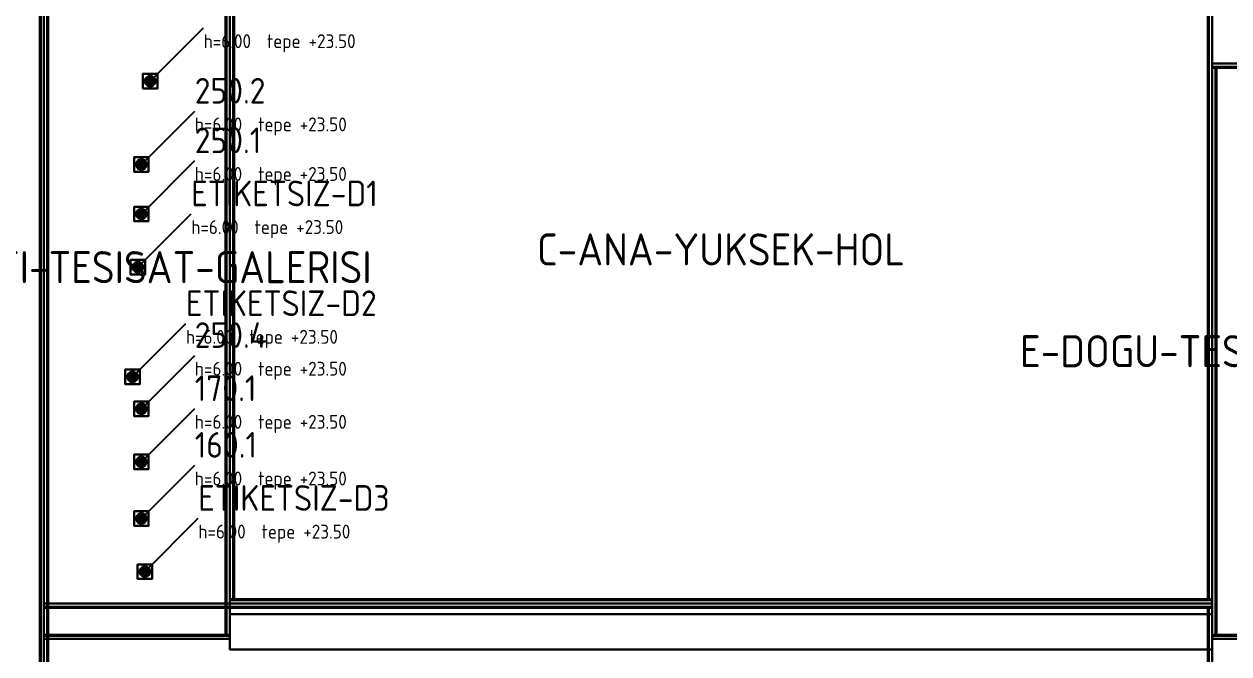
# Model space of a CAD drawing. Header units: millimetres. Extents: x 0 to 319848, y 0 to 191687.
# Drawn here: x 73552 to 186377, y 56613 to 115574 of the extents above; entities that cross this region are included whole.
import ezdxf
from ezdxf.enums import TextEntityAlignment as Align

# ---------------------------------------------------------------- set-up
doc = ezdxf.new("R2010")
doc.units = ezdxf.units.MM
for name, color, linetype in [('00-SINIR', 8, 'Continuous'), ('05-CEPHE', 253, 'Continuous'), ('10-CATI-DOSEME', 254, 'Continuous'), ('11-PARAPET', 9, 'Continuous'), ('16-KOPRU-BORU-HATTI', 33, 'Continuous'), ('20-BACA-160', 6, 'Continuous'), ('20-BACA-170', 30, 'Continuous'), ('20-BACA-250', 130, 'Continuous'), ('20-BACA-ETIKETSIZ', 22, 'Continuous'), ('30-BACA-KODU', 7, 'Continuous'), ('31-KILAVUZ-CIZGI', 8, 'Continuous')]:
    doc.layers.add(name, color=color, linetype=linetype)
doc.styles.add('ANNOT', font='isocp.shx')

# ---------------------------------------------------------------- blocks, each defined once
blk = doc.blocks.new('BACA_160_D800_H6000')
at = {"layer": '20-BACA-160'}
mesh = blk.add_polyface(dxfattribs=at)
corners = [(-680, -680), (680, -680), (680, 680), (-680, 680), (-680, -680, 400), (680, -680, 400), (680, 680, 400), (-680, 680, 400), (400, 0, 400), (380, 124, 400), (380, 124, 5550), (400, 0, 5550), (324, 235, 400), (324, 235, 5550), (235, 324, 400), (235, 324, 5550), (124, 380, 400), (124, 380, 5550), (0, 400, 400), (0, 400, 5550), (-124, 380, 400), (-124, 380, 5550), (-235, 324, 400), (-235, 324, 5550), (-324, 235, 400), (-324, 235, 5550), (-380, 124, 400), (-380, 124, 5550), (-400, 0, 400), (-400, 0, 5550), (-380, -124, 400), (-380, -124, 5550), (-324, -235, 400), (-324, -235, 5550), (-235, -324, 400), (-235, -324, 5550), (-124, -380, 400), (-124, -380, 5550), (0, -400, 400), (0, -400, 5550), (124, -380, 400), (124, -380, 5550), (235, -324, 400), (235, -324, 5550), (324, -235, 400), (324, -235, 5550), (380, -124, 400), (380, -124, 5550), (488, 0, 3130), (464, 151, 3130), (464, 151, 3270), (488, 0, 3270), (395, 287, 3130), (395, 287, 3270), (287, 395, 3130), (287, 395, 3270), (151, 464, 3130), (151, 464, 3270), (0, 488, 3130), (0, 488, 3270), (-151, 464, 3130), (-151, 464, 3270), (-287, 395, 3130), (-287, 395, 3270), (-395, 287, 3130), (-395, 287, 3270), (-464, 151, 3130), (-464, 151, 3270), (-488, 0, 3130), (-488, 0, 3270), (-464, -151, 3130), (-464, -151, 3270), (-395, -287, 3130), (-395, -287, 3270), (-287, -395, 3130), (-287, -395, 3270), (-151, -464, 3130), (-151, -464, 3270), (0, -488, 3130), (0, -488, 3270), (151, -464, 3130), (151, -464, 3270), (287, -395, 3130), (287, -395, 3270), (395, -287, 3130), (395, -287, 3270), (464, -151, 3130), (464, -151, 3270), (335, 109, 5850), (352, 0, 5850), (285, 207, 5850), (207, 285, 5850), (109, 335, 5850), (0, 352, 5850), (-109, 335, 5850), (-207, 285, 5850), (-285, 207, 5850), (-335, 109, 5850), (-352, 0, 5850), (-335, -109, 5850), (-285, -207, 5850), (-207, -285, 5850), (-109, -335, 5850), (0, -352, 5850), (109, -335, 5850), (207, -285, 5850), (285, -207, 5850), (335, -109, 5850), (380, 0, 5850), (361, 117, 5850), (361, 117, 6000), (380, 0, 6000), (307, 223, 5850), (307, 223, 6000), (223, 307, 5850), (223, 307, 6000), (117, 361, 5850), (117, 361, 6000), (0, 380, 5850), (0, 380, 6000), (-117, 361, 5850), (-117, 361, 6000), (-223, 307, 5850), (-223, 307, 6000), (-307, 223, 5850), (-307, 223, 6000), (-361, 117, 5850), (-361, 117, 6000), (-380, 0, 5850), (-380, 0, 6000), (-361, -117, 5850), (-361, -117, 6000), (-307, -223, 5850), (-307, -223, 6000), (-223, -307, 5850), (-223, -307, 6000), (-117, -361, 5850), (-117, -361, 6000), (0, -380, 5850), (0, -380, 6000), (117, -361, 5850), (117, -361, 6000), (223, -307, 5850), (223, -307, 6000), (307, -223, 5850), (307, -223, 6000), (361, -117, 5850), (361, -117, 6000)]
mesh.append_faces([[corners[k] for k in face] for face in [(0, 1, 2, 3), (4, 5, 6, 7), (0, 1, 5, 4), (1, 2, 6, 5), (2, 3, 7, 6), (3, 0, 4, 7), (8, 9, 10, 11), (9, 12, 13, 10), (12, 14, 15, 13), (14, 16, 17, 15), (16, 18, 19, 17), (18, 20, 21, 19), (20, 22, 23, 21), (22, 24, 25, 23), (24, 26, 27, 25), (26, 28, 29, 27), (28, 30, 31, 29), (30, 32, 33, 31), (32, 34, 35, 33), (34, 36, 37, 35), (36, 38, 39, 37), (38, 40, 41, 39), (40, 42, 43, 41), (42, 44, 45, 43), (44, 46, 47, 45), (46, 8, 11, 47), (8, 9, 12), (11, 10, 13), (8, 12, 14), (11, 13, 15), (8, 14, 16), (11, 15, 17), (8, 16, 18), (11, 17, 19), (8, 18, 20), (11, 19, 21), (8, 20, 22), (11, 21, 23), (8, 22, 24), (11, 23, 25), (8, 24, 26), (11, 25, 27), (8, 26, 28), (11, 27, 29), (8, 28, 30), (11, 29, 31), (8, 30, 32), (11, 31, 33), (8, 32, 34), (11, 33, 35), (8, 34, 36), (11, 35, 37), (8, 36, 38), (11, 37, 39), (8, 38, 40), (11, 39, 41), (8, 40, 42), (11, 41, 43), (8, 42, 44), (11, 43, 45), (8, 44, 46), (11, 45, 47), (48, 49, 50, 51), (49, 52, 53, 50), (52, 54, 55, 53), (54, 56, 57, 55), (56, 58, 59, 57), (58, 60, 61, 59), (60, 62, 63, 61), (62, 64, 65, 63), (64, 66, 67, 65), (66, 68, 69, 67), (68, 70, 71, 69), (70, 72, 73, 71), (72, 74, 75, 73), (74, 76, 77, 75), (76, 78, 79, 77), (78, 80, 81, 79), (80, 82, 83, 81), (82, 84, 85, 83), (84, 86, 87, 85), (86, 48, 51, 87), (11, 10, 88, 89), (10, 13, 90, 88), (13, 15, 91, 90), (15, 17, 92, 91), (17, 19, 93, 92), (19, 21, 94, 93), (21, 23, 95, 94), (23, 25, 96, 95), (25, 27, 97, 96), (27, 29, 98, 97), (29, 31, 99, 98), (31, 33, 100, 99), (33, 35, 101, 100), (35, 37, 102, 101), (37, 39, 103, 102), (39, 41, 104, 103), (41, 43, 105, 104), (43, 45, 106, 105), (45, 47, 107, 106), (47, 11, 89, 107), (108, 109, 110, 111), (109, 112, 113, 110), (112, 114, 115, 113), (114, 116, 117, 115), (116, 118, 119, 117), (118, 120, 121, 119), (120, 122, 123, 121), (122, 124, 125, 123), (124, 126, 127, 125), (126, 128, 129, 127), (128, 130, 131, 129), (130, 132, 133, 131), (132, 134, 135, 133), (134, 136, 137, 135), (136, 138, 139, 137), (138, 140, 141, 139), (140, 142, 143, 141), (142, 144, 145, 143), (144, 146, 147, 145), (146, 108, 111, 147), (108, 109, 112), (111, 110, 113), (108, 112, 114), (111, 113, 115), (108, 114, 116), (111, 115, 117), (108, 116, 118), (111, 117, 119), (108, 118, 120), (111, 119, 121), (108, 120, 122), (111, 121, 123), (108, 122, 124), (111, 123, 125), (108, 124, 126), (111, 125, 127), (108, 126, 128), (111, 127, 129), (108, 128, 130), (111, 129, 131), (108, 130, 132), (111, 131, 133), (108, 132, 134), (111, 133, 135), (108, 134, 136), (111, 135, 137), (108, 136, 138), (111, 137, 139), (108, 138, 140), (111, 139, 141), (108, 140, 142), (111, 141, 143), (108, 142, 144), (111, 143, 145), (108, 144, 146), (111, 145, 147)]])
blk = doc.blocks.new('BACA_170_D800_H6000')
at = {"layer": '20-BACA-170'}
mesh = blk.add_polyface(dxfattribs=at)
corners = [(-680, -680), (680, -680), (680, 680), (-680, 680), (-680, -680, 400), (680, -680, 400), (680, 680, 400), (-680, 680, 400), (400, 0, 400), (380, 124, 400), (380, 124, 5550), (400, 0, 5550), (324, 235, 400), (324, 235, 5550), (235, 324, 400), (235, 324, 5550), (124, 380, 400), (124, 380, 5550), (0, 400, 400), (0, 400, 5550), (-124, 380, 400), (-124, 380, 5550), (-235, 324, 400), (-235, 324, 5550), (-324, 235, 400), (-324, 235, 5550), (-380, 124, 400), (-380, 124, 5550), (-400, 0, 400), (-400, 0, 5550), (-380, -124, 400), (-380, -124, 5550), (-324, -235, 400), (-324, -235, 5550), (-235, -324, 400), (-235, -324, 5550), (-124, -380, 400), (-124, -380, 5550), (0, -400, 400), (0, -400, 5550), (124, -380, 400), (124, -380, 5550), (235, -324, 400), (235, -324, 5550), (324, -235, 400), (324, -235, 5550), (380, -124, 400), (380, -124, 5550), (488, 0, 3130), (464, 151, 3130), (464, 151, 3270), (488, 0, 3270), (395, 287, 3130), (395, 287, 3270), (287, 395, 3130), (287, 395, 3270), (151, 464, 3130), (151, 464, 3270), (0, 488, 3130), (0, 488, 3270), (-151, 464, 3130), (-151, 464, 3270), (-287, 395, 3130), (-287, 395, 3270), (-395, 287, 3130), (-395, 287, 3270), (-464, 151, 3130), (-464, 151, 3270), (-488, 0, 3130), (-488, 0, 3270), (-464, -151, 3130), (-464, -151, 3270), (-395, -287, 3130), (-395, -287, 3270), (-287, -395, 3130), (-287, -395, 3270), (-151, -464, 3130), (-151, -464, 3270), (0, -488, 3130), (0, -488, 3270), (151, -464, 3130), (151, -464, 3270), (287, -395, 3130), (287, -395, 3270), (395, -287, 3130), (395, -287, 3270), (464, -151, 3130), (464, -151, 3270), (335, 109, 5850), (352, 0, 5850), (285, 207, 5850), (207, 285, 5850), (109, 335, 5850), (0, 352, 5850), (-109, 335, 5850), (-207, 285, 5850), (-285, 207, 5850), (-335, 109, 5850), (-352, 0, 5850), (-335, -109, 5850), (-285, -207, 5850), (-207, -285, 5850), (-109, -335, 5850), (0, -352, 5850), (109, -335, 5850), (207, -285, 5850), (285, -207, 5850), (335, -109, 5850), (380, 0, 5850), (361, 117, 5850), (361, 117, 6000), (380, 0, 6000), (307, 223, 5850), (307, 223, 6000), (223, 307, 5850), (223, 307, 6000), (117, 361, 5850), (117, 361, 6000), (0, 380, 5850), (0, 380, 6000), (-117, 361, 5850), (-117, 361, 6000), (-223, 307, 5850), (-223, 307, 6000), (-307, 223, 5850), (-307, 223, 6000), (-361, 117, 5850), (-361, 117, 6000), (-380, 0, 5850), (-380, 0, 6000), (-361, -117, 5850), (-361, -117, 6000), (-307, -223, 5850), (-307, -223, 6000), (-223, -307, 5850), (-223, -307, 6000), (-117, -361, 5850), (-117, -361, 6000), (0, -380, 5850), (0, -380, 6000), (117, -361, 5850), (117, -361, 6000), (223, -307, 5850), (223, -307, 6000), (307, -223, 5850), (307, -223, 6000), (361, -117, 5850), (361, -117, 6000)]
mesh.append_faces([[corners[k] for k in face] for face in [(0, 1, 2, 3), (4, 5, 6, 7), (0, 1, 5, 4), (1, 2, 6, 5), (2, 3, 7, 6), (3, 0, 4, 7), (8, 9, 10, 11), (9, 12, 13, 10), (12, 14, 15, 13), (14, 16, 17, 15), (16, 18, 19, 17), (18, 20, 21, 19), (20, 22, 23, 21), (22, 24, 25, 23), (24, 26, 27, 25), (26, 28, 29, 27), (28, 30, 31, 29), (30, 32, 33, 31), (32, 34, 35, 33), (34, 36, 37, 35), (36, 38, 39, 37), (38, 40, 41, 39), (40, 42, 43, 41), (42, 44, 45, 43), (44, 46, 47, 45), (46, 8, 11, 47), (8, 9, 12), (11, 10, 13), (8, 12, 14), (11, 13, 15), (8, 14, 16), (11, 15, 17), (8, 16, 18), (11, 17, 19), (8, 18, 20), (11, 19, 21), (8, 20, 22), (11, 21, 23), (8, 22, 24), (11, 23, 25), (8, 24, 26), (11, 25, 27), (8, 26, 28), (11, 27, 29), (8, 28, 30), (11, 29, 31), (8, 30, 32), (11, 31, 33), (8, 32, 34), (11, 33, 35), (8, 34, 36), (11, 35, 37), (8, 36, 38), (11, 37, 39), (8, 38, 40), (11, 39, 41), (8, 40, 42), (11, 41, 43), (8, 42, 44), (11, 43, 45), (8, 44, 46), (11, 45, 47), (48, 49, 50, 51), (49, 52, 53, 50), (52, 54, 55, 53), (54, 56, 57, 55), (56, 58, 59, 57), (58, 60, 61, 59), (60, 62, 63, 61), (62, 64, 65, 63), (64, 66, 67, 65), (66, 68, 69, 67), (68, 70, 71, 69), (70, 72, 73, 71), (72, 74, 75, 73), (74, 76, 77, 75), (76, 78, 79, 77), (78, 80, 81, 79), (80, 82, 83, 81), (82, 84, 85, 83), (84, 86, 87, 85), (86, 48, 51, 87), (11, 10, 88, 89), (10, 13, 90, 88), (13, 15, 91, 90), (15, 17, 92, 91), (17, 19, 93, 92), (19, 21, 94, 93), (21, 23, 95, 94), (23, 25, 96, 95), (25, 27, 97, 96), (27, 29, 98, 97), (29, 31, 99, 98), (31, 33, 100, 99), (33, 35, 101, 100), (35, 37, 102, 101), (37, 39, 103, 102), (39, 41, 104, 103), (41, 43, 105, 104), (43, 45, 106, 105), (45, 47, 107, 106), (47, 11, 89, 107), (108, 109, 110, 111), (109, 112, 113, 110), (112, 114, 115, 113), (114, 116, 117, 115), (116, 118, 119, 117), (118, 120, 121, 119), (120, 122, 123, 121), (122, 124, 125, 123), (124, 126, 127, 125), (126, 128, 129, 127), (128, 130, 131, 129), (130, 132, 133, 131), (132, 134, 135, 133), (134, 136, 137, 135), (136, 138, 139, 137), (138, 140, 141, 139), (140, 142, 143, 141), (142, 144, 145, 143), (144, 146, 147, 145), (146, 108, 111, 147), (108, 109, 112), (111, 110, 113), (108, 112, 114), (111, 113, 115), (108, 114, 116), (111, 115, 117), (108, 116, 118), (111, 117, 119), (108, 118, 120), (111, 119, 121), (108, 120, 122), (111, 121, 123), (108, 122, 124), (111, 123, 125), (108, 124, 126), (111, 125, 127), (108, 126, 128), (111, 127, 129), (108, 128, 130), (111, 129, 131), (108, 130, 132), (111, 131, 133), (108, 132, 134), (111, 133, 135), (108, 134, 136), (111, 135, 137), (108, 136, 138), (111, 137, 139), (108, 138, 140), (111, 139, 141), (108, 140, 142), (111, 141, 143), (108, 142, 144), (111, 143, 145), (108, 144, 146), (111, 145, 147)]])
blk = doc.blocks.new('BACA_250_D800_H6000')
at = {"layer": '20-BACA-250'}
mesh = blk.add_polyface(dxfattribs=at)
corners = [(-680, -680), (680, -680), (680, 680), (-680, 680), (-680, -680, 400), (680, -680, 400), (680, 680, 400), (-680, 680, 400), (400, 0, 400), (380, 124, 400), (380, 124, 5550), (400, 0, 5550), (324, 235, 400), (324, 235, 5550), (235, 324, 400), (235, 324, 5550), (124, 380, 400), (124, 380, 5550), (0, 400, 400), (0, 400, 5550), (-124, 380, 400), (-124, 380, 5550), (-235, 324, 400), (-235, 324, 5550), (-324, 235, 400), (-324, 235, 5550), (-380, 124, 400), (-380, 124, 5550), (-400, 0, 400), (-400, 0, 5550), (-380, -124, 400), (-380, -124, 5550), (-324, -235, 400), (-324, -235, 5550), (-235, -324, 400), (-235, -324, 5550), (-124, -380, 400), (-124, -380, 5550), (0, -400, 400), (0, -400, 5550), (124, -380, 400), (124, -380, 5550), (235, -324, 400), (235, -324, 5550), (324, -235, 400), (324, -235, 5550), (380, -124, 400), (380, -124, 5550), (488, 0, 3130), (464, 151, 3130), (464, 151, 3270), (488, 0, 3270), (395, 287, 3130), (395, 287, 3270), (287, 395, 3130), (287, 395, 3270), (151, 464, 3130), (151, 464, 3270), (0, 488, 3130), (0, 488, 3270), (-151, 464, 3130), (-151, 464, 3270), (-287, 395, 3130), (-287, 395, 3270), (-395, 287, 3130), (-395, 287, 3270), (-464, 151, 3130), (-464, 151, 3270), (-488, 0, 3130), (-488, 0, 3270), (-464, -151, 3130), (-464, -151, 3270), (-395, -287, 3130), (-395, -287, 3270), (-287, -395, 3130), (-287, -395, 3270), (-151, -464, 3130), (-151, -464, 3270), (0, -488, 3130), (0, -488, 3270), (151, -464, 3130), (151, -464, 3270), (287, -395, 3130), (287, -395, 3270), (395, -287, 3130), (395, -287, 3270), (464, -151, 3130), (464, -151, 3270), (335, 109, 5850), (352, 0, 5850), (285, 207, 5850), (207, 285, 5850), (109, 335, 5850), (0, 352, 5850), (-109, 335, 5850), (-207, 285, 5850), (-285, 207, 5850), (-335, 109, 5850), (-352, 0, 5850), (-335, -109, 5850), (-285, -207, 5850), (-207, -285, 5850), (-109, -335, 5850), (0, -352, 5850), (109, -335, 5850), (207, -285, 5850), (285, -207, 5850), (335, -109, 5850), (380, 0, 5850), (361, 117, 5850), (361, 117, 6000), (380, 0, 6000), (307, 223, 5850), (307, 223, 6000), (223, 307, 5850), (223, 307, 6000), (117, 361, 5850), (117, 361, 6000), (0, 380, 5850), (0, 380, 6000), (-117, 361, 5850), (-117, 361, 6000), (-223, 307, 5850), (-223, 307, 6000), (-307, 223, 5850), (-307, 223, 6000), (-361, 117, 5850), (-361, 117, 6000), (-380, 0, 5850), (-380, 0, 6000), (-361, -117, 5850), (-361, -117, 6000), (-307, -223, 5850), (-307, -223, 6000), (-223, -307, 5850), (-223, -307, 6000), (-117, -361, 5850), (-117, -361, 6000), (0, -380, 5850), (0, -380, 6000), (117, -361, 5850), (117, -361, 6000), (223, -307, 5850), (223, -307, 6000), (307, -223, 5850), (307, -223, 6000), (361, -117, 5850), (361, -117, 6000)]
mesh.append_faces([[corners[k] for k in face] for face in [(0, 1, 2, 3), (4, 5, 6, 7), (0, 1, 5, 4), (1, 2, 6, 5), (2, 3, 7, 6), (3, 0, 4, 7), (8, 9, 10, 11), (9, 12, 13, 10), (12, 14, 15, 13), (14, 16, 17, 15), (16, 18, 19, 17), (18, 20, 21, 19), (20, 22, 23, 21), (22, 24, 25, 23), (24, 26, 27, 25), (26, 28, 29, 27), (28, 30, 31, 29), (30, 32, 33, 31), (32, 34, 35, 33), (34, 36, 37, 35), (36, 38, 39, 37), (38, 40, 41, 39), (40, 42, 43, 41), (42, 44, 45, 43), (44, 46, 47, 45), (46, 8, 11, 47), (8, 9, 12), (11, 10, 13), (8, 12, 14), (11, 13, 15), (8, 14, 16), (11, 15, 17), (8, 16, 18), (11, 17, 19), (8, 18, 20), (11, 19, 21), (8, 20, 22), (11, 21, 23), (8, 22, 24), (11, 23, 25), (8, 24, 26), (11, 25, 27), (8, 26, 28), (11, 27, 29), (8, 28, 30), (11, 29, 31), (8, 30, 32), (11, 31, 33), (8, 32, 34), (11, 33, 35), (8, 34, 36), (11, 35, 37), (8, 36, 38), (11, 37, 39), (8, 38, 40), (11, 39, 41), (8, 40, 42), (11, 41, 43), (8, 42, 44), (11, 43, 45), (8, 44, 46), (11, 45, 47), (48, 49, 50, 51), (49, 52, 53, 50), (52, 54, 55, 53), (54, 56, 57, 55), (56, 58, 59, 57), (58, 60, 61, 59), (60, 62, 63, 61), (62, 64, 65, 63), (64, 66, 67, 65), (66, 68, 69, 67), (68, 70, 71, 69), (70, 72, 73, 71), (72, 74, 75, 73), (74, 76, 77, 75), (76, 78, 79, 77), (78, 80, 81, 79), (80, 82, 83, 81), (82, 84, 85, 83), (84, 86, 87, 85), (86, 48, 51, 87), (11, 10, 88, 89), (10, 13, 90, 88), (13, 15, 91, 90), (15, 17, 92, 91), (17, 19, 93, 92), (19, 21, 94, 93), (21, 23, 95, 94), (23, 25, 96, 95), (25, 27, 97, 96), (27, 29, 98, 97), (29, 31, 99, 98), (31, 33, 100, 99), (33, 35, 101, 100), (35, 37, 102, 101), (37, 39, 103, 102), (39, 41, 104, 103), (41, 43, 105, 104), (43, 45, 106, 105), (45, 47, 107, 106), (47, 11, 89, 107), (108, 109, 110, 111), (109, 112, 113, 110), (112, 114, 115, 113), (114, 116, 117, 115), (116, 118, 119, 117), (118, 120, 121, 119), (120, 122, 123, 121), (122, 124, 125, 123), (124, 126, 127, 125), (126, 128, 129, 127), (128, 130, 131, 129), (130, 132, 133, 131), (132, 134, 135, 133), (134, 136, 137, 135), (136, 138, 139, 137), (138, 140, 141, 139), (140, 142, 143, 141), (142, 144, 145, 143), (144, 146, 147, 145), (146, 108, 111, 147), (108, 109, 112), (111, 110, 113), (108, 112, 114), (111, 113, 115), (108, 114, 116), (111, 115, 117), (108, 116, 118), (111, 117, 119), (108, 118, 120), (111, 119, 121), (108, 120, 122), (111, 121, 123), (108, 122, 124), (111, 123, 125), (108, 124, 126), (111, 125, 127), (108, 126, 128), (111, 127, 129), (108, 128, 130), (111, 129, 131), (108, 130, 132), (111, 131, 133), (108, 132, 134), (111, 133, 135), (108, 134, 136), (111, 135, 137), (108, 136, 138), (111, 137, 139), (108, 138, 140), (111, 139, 141), (108, 140, 142), (111, 141, 143), (108, 142, 144), (111, 143, 145), (108, 144, 146), (111, 145, 147)]])
blk = doc.blocks.new('BACA_ETIKETSIZ_D800_H6000')
at = {"layer": '20-BACA-ETIKETSIZ'}
mesh = blk.add_polyface(dxfattribs=at)
corners = [(-680, -680), (680, -680), (680, 680), (-680, 680), (-680, -680, 400), (680, -680, 400), (680, 680, 400), (-680, 680, 400), (400, 0, 400), (380, 124, 400), (380, 124, 5550), (400, 0, 5550), (324, 235, 400), (324, 235, 5550), (235, 324, 400), (235, 324, 5550), (124, 380, 400), (124, 380, 5550), (0, 400, 400), (0, 400, 5550), (-124, 380, 400), (-124, 380, 5550), (-235, 324, 400), (-235, 324, 5550), (-324, 235, 400), (-324, 235, 5550), (-380, 124, 400), (-380, 124, 5550), (-400, 0, 400), (-400, 0, 5550), (-380, -124, 400), (-380, -124, 5550), (-324, -235, 400), (-324, -235, 5550), (-235, -324, 400), (-235, -324, 5550), (-124, -380, 400), (-124, -380, 5550), (0, -400, 400), (0, -400, 5550), (124, -380, 400), (124, -380, 5550), (235, -324, 400), (235, -324, 5550), (324, -235, 400), (324, -235, 5550), (380, -124, 400), (380, -124, 5550), (488, 0, 3130), (464, 151, 3130), (464, 151, 3270), (488, 0, 3270), (395, 287, 3130), (395, 287, 3270), (287, 395, 3130), (287, 395, 3270), (151, 464, 3130), (151, 464, 3270), (0, 488, 3130), (0, 488, 3270), (-151, 464, 3130), (-151, 464, 3270), (-287, 395, 3130), (-287, 395, 3270), (-395, 287, 3130), (-395, 287, 3270), (-464, 151, 3130), (-464, 151, 3270), (-488, 0, 3130), (-488, 0, 3270), (-464, -151, 3130), (-464, -151, 3270), (-395, -287, 3130), (-395, -287, 3270), (-287, -395, 3130), (-287, -395, 3270), (-151, -464, 3130), (-151, -464, 3270), (0, -488, 3130), (0, -488, 3270), (151, -464, 3130), (151, -464, 3270), (287, -395, 3130), (287, -395, 3270), (395, -287, 3130), (395, -287, 3270), (464, -151, 3130), (464, -151, 3270), (335, 109, 5850), (352, 0, 5850), (285, 207, 5850), (207, 285, 5850), (109, 335, 5850), (0, 352, 5850), (-109, 335, 5850), (-207, 285, 5850), (-285, 207, 5850), (-335, 109, 5850), (-352, 0, 5850), (-335, -109, 5850), (-285, -207, 5850), (-207, -285, 5850), (-109, -335, 5850), (0, -352, 5850), (109, -335, 5850), (207, -285, 5850), (285, -207, 5850), (335, -109, 5850), (380, 0, 5850), (361, 117, 5850), (361, 117, 6000), (380, 0, 6000), (307, 223, 5850), (307, 223, 6000), (223, 307, 5850), (223, 307, 6000), (117, 361, 5850), (117, 361, 6000), (0, 380, 5850), (0, 380, 6000), (-117, 361, 5850), (-117, 361, 6000), (-223, 307, 5850), (-223, 307, 6000), (-307, 223, 5850), (-307, 223, 6000), (-361, 117, 5850), (-361, 117, 6000), (-380, 0, 5850), (-380, 0, 6000), (-361, -117, 5850), (-361, -117, 6000), (-307, -223, 5850), (-307, -223, 6000), (-223, -307, 5850), (-223, -307, 6000), (-117, -361, 5850), (-117, -361, 6000), (0, -380, 5850), (0, -380, 6000), (117, -361, 5850), (117, -361, 6000), (223, -307, 5850), (223, -307, 6000), (307, -223, 5850), (307, -223, 6000), (361, -117, 5850), (361, -117, 6000)]
mesh.append_faces([[corners[k] for k in face] for face in [(0, 1, 2, 3), (4, 5, 6, 7), (0, 1, 5, 4), (1, 2, 6, 5), (2, 3, 7, 6), (3, 0, 4, 7), (8, 9, 10, 11), (9, 12, 13, 10), (12, 14, 15, 13), (14, 16, 17, 15), (16, 18, 19, 17), (18, 20, 21, 19), (20, 22, 23, 21), (22, 24, 25, 23), (24, 26, 27, 25), (26, 28, 29, 27), (28, 30, 31, 29), (30, 32, 33, 31), (32, 34, 35, 33), (34, 36, 37, 35), (36, 38, 39, 37), (38, 40, 41, 39), (40, 42, 43, 41), (42, 44, 45, 43), (44, 46, 47, 45), (46, 8, 11, 47), (8, 9, 12), (11, 10, 13), (8, 12, 14), (11, 13, 15), (8, 14, 16), (11, 15, 17), (8, 16, 18), (11, 17, 19), (8, 18, 20), (11, 19, 21), (8, 20, 22), (11, 21, 23), (8, 22, 24), (11, 23, 25), (8, 24, 26), (11, 25, 27), (8, 26, 28), (11, 27, 29), (8, 28, 30), (11, 29, 31), (8, 30, 32), (11, 31, 33), (8, 32, 34), (11, 33, 35), (8, 34, 36), (11, 35, 37), (8, 36, 38), (11, 37, 39), (8, 38, 40), (11, 39, 41), (8, 40, 42), (11, 41, 43), (8, 42, 44), (11, 43, 45), (8, 44, 46), (11, 45, 47), (48, 49, 50, 51), (49, 52, 53, 50), (52, 54, 55, 53), (54, 56, 57, 55), (56, 58, 59, 57), (58, 60, 61, 59), (60, 62, 63, 61), (62, 64, 65, 63), (64, 66, 67, 65), (66, 68, 69, 67), (68, 70, 71, 69), (70, 72, 73, 71), (72, 74, 75, 73), (74, 76, 77, 75), (76, 78, 79, 77), (78, 80, 81, 79), (80, 82, 83, 81), (82, 84, 85, 83), (84, 86, 87, 85), (86, 48, 51, 87), (11, 10, 88, 89), (10, 13, 90, 88), (13, 15, 91, 90), (15, 17, 92, 91), (17, 19, 93, 92), (19, 21, 94, 93), (21, 23, 95, 94), (23, 25, 96, 95), (25, 27, 97, 96), (27, 29, 98, 97), (29, 31, 99, 98), (31, 33, 100, 99), (33, 35, 101, 100), (35, 37, 102, 101), (37, 39, 103, 102), (39, 41, 104, 103), (41, 43, 105, 104), (43, 45, 106, 105), (45, 47, 107, 106), (47, 11, 89, 107), (108, 109, 110, 111), (109, 112, 113, 110), (112, 114, 115, 113), (114, 116, 117, 115), (116, 118, 119, 117), (118, 120, 121, 119), (120, 122, 123, 121), (122, 124, 125, 123), (124, 126, 127, 125), (126, 128, 129, 127), (128, 130, 131, 129), (130, 132, 133, 131), (132, 134, 135, 133), (134, 136, 137, 135), (136, 138, 139, 137), (138, 140, 141, 139), (140, 142, 143, 141), (142, 144, 145, 143), (144, 146, 147, 145), (146, 108, 111, 147), (108, 109, 112), (111, 110, 113), (108, 112, 114), (111, 113, 115), (108, 114, 116), (111, 115, 117), (108, 116, 118), (111, 117, 119), (108, 118, 120), (111, 119, 121), (108, 120, 122), (111, 121, 123), (108, 122, 124), (111, 123, 125), (108, 124, 126), (111, 125, 127), (108, 126, 128), (111, 127, 129), (108, 128, 130), (111, 129, 131), (108, 130, 132), (111, 131, 133), (108, 132, 134), (111, 133, 135), (108, 134, 136), (111, 135, 137), (108, 136, 138), (111, 137, 139), (108, 138, 140), (111, 139, 141), (108, 140, 142), (111, 141, 143), (108, 142, 144), (111, 143, 145), (108, 144, 146), (111, 145, 147)]])

msp = doc.modelspace()

# ---------------------------------------------------------------- linework, layer by layer
at = {"layer": '00-SINIR'}
for points in [[(0, 48067.5), (75416.25, 48067.5), (75416.25, 127627.5), (0, 127627.5)], [(75416.25, 58012.5), (92820, 58012.5), (92820, 127627.5), (75416.25, 127627.5)], [(92820, 61327.5), (184811.25, 61327.5), (184811.25, 127627.5), (92820, 127627.5)], [(184811.25, 58012.5), (193927.5, 58012.5), (193927.5, 111881.25), (184811.25, 111881.25)], [(75416.25, 48067.5), (184811.25, 48067.5), (184811.25, 61327.5), (75416.25, 61327.5)]]:
    msp.add_lwpolyline(points, close=True, dxfattribs=at)
at = {"layer": '16-KOPRU-BORU-HATTI'}
for p, q in [((92820, 57018, 17200), (98952.75, 57018, 19600)), ((98952.75, 57018, 17200), (105085.5, 57018, 19600)), ((105085.5, 57018, 17200), (111218.25, 57018, 19600)), ((111218.25, 57018, 17200), (117351, 57018, 19600)), ((117351, 57018, 17200), (123483.75, 57018, 19600)), ((123483.75, 57018, 17200), (129616.5, 57018, 19600)), ((129616.5, 57018, 17200), (135749.25, 57018, 19600)), ((135749.25, 57018, 17200), (141882, 57018, 19600)), ((141882, 57018, 17200), (148014.75, 57018, 19600)), ((148014.75, 57018, 17200), (154147.5, 57018, 19600)), ((154147.5, 57018, 17200), (160280.25, 57018, 19600)), ((160280.25, 57018, 17200), (166413, 57018, 19600)), ((166413, 57018, 17200), (172545.75, 57018, 19600)), ((172545.75, 57018, 17200), (178678.5, 57018, 19600)), ((178678.5, 57018, 17200), (184811.25, 57018, 19600))]:
    msp.add_line(p, q, dxfattribs=at)
at = {"layer": '31-KILAVUZ-CIZGI'}
for points in [[(85361.25, 110223.75, 23500), (85361.25, 110223.75, 26000), (90361.25, 115223.75, 26000)], [(84532.5, 102433.5, 23500), (84532.5, 102433.5, 26000), (89532.5, 107433.5, 26000)], [(84532.5, 97792.5, 23500), (84532.5, 97792.5, 26000), (89532.5, 102792.5, 26000)], [(84201, 92820, 23500), (84201, 92820, 26000), (89201, 97820, 26000)], [(83703.75, 82543.5, 23500), (83703.75, 82543.5, 26000), (88703.75, 87543.5, 26000)], [(84532.5, 79560, 23500), (84532.5, 79560, 26000), (89532.5, 84560, 26000)], [(84532.5, 74587.5, 23500), (84532.5, 74587.5, 26000), (89532.5, 79587.5, 26000)], [(84532.5, 69283.5, 23500), (84532.5, 69283.5, 26000), (89532.5, 74283.5, 26000)], [(84864, 64311, 23500), (84864, 64311, 26000), (89864, 69311, 26000)]]:
    msp.add_polyline3d(points, dxfattribs=at)

# ---------------------------------------------------------------- block references
at = {"layer": '20-BACA-160'}
msp.add_blockref('BACA_160_D800_H6000', (84532.5, 69283.5, 17500), dxfattribs=at)
at = {"layer": '20-BACA-170'}
msp.add_blockref('BACA_170_D800_H6000', (84532.5, 74587.5, 17500), dxfattribs=at)
at = {"layer": '20-BACA-250'}
for p in [(85361.25, 110223.75, 17500), (84532.5, 102433.5, 17500), (84532.5, 97792.5, 17500), (84532.5, 79560, 17500)]:
    msp.add_blockref('BACA_250_D800_H6000', p, dxfattribs=at)
at = {"layer": '20-BACA-ETIKETSIZ'}
for p in [(84201, 92820, 17500), (83703.75, 82543.5, 17500), (84864, 64311, 17500)]:
    msp.add_blockref('BACA_ETIKETSIZ_D800_H6000', p, dxfattribs=at)

# ---------------------------------------------------------------- texts
at = {"layer": '30-BACA-KODU', "color": 8, "style": 'ANNOT'}
for p in [(90361.25, 113323.75, 26000), (89532.5, 105533.5, 26000), (89532.5, 100892.5, 26000), (89201, 95920, 26000), (88703.75, 85643.5, 26000), (89532.5, 82660, 26000), (89532.5, 77687.5, 26000), (89532.5, 72383.5, 26000), (89864, 67411, 26000)]:
    msp.add_text('h=6.00  tepe +23.50', height=1300, dxfattribs=at).set_placement(p)
at = {"layer": '30-BACA-KODU', "color": 130, "style": 'ANNOT'}
for s, p in [('250.2', (89532.5, 108133.5, 26000)), ('250.1', (89532.5, 103492.5, 26000)), ('250.4', (89532.5, 85260, 26000))]:
    msp.add_text(s, height=2400, dxfattribs=at).set_placement(p)
at = {"layer": '30-BACA-KODU', "color": 22, "style": 'ANNOT'}
for s, p in [('ETIKETSIZ-D1', (89201, 98520, 26000)), ('ETIKETSIZ-D2', (88703.75, 88243.5, 26000)), ('ETIKETSIZ-D3', (89864, 70011, 26000))]:
    msp.add_text(s, height=2400, dxfattribs=at).set_placement(p)
at = {"layer": '30-BACA-KODU', "color": 8, "style": 'ANNOT'}
for s, p in [('C-ANA-YUKSEK-HOL', (138815.625, 94477.5, 16700)), ('D-BATI-TESISAT-GALERISI', (84118.125, 92820, 17700)), ('E-DOGU-TESISAT-GALERISI', (189369.375, 84946.875, 17700))]:
    msp.add_text(s, height=3000, dxfattribs=at).set_placement(p, align=Align.MIDDLE_CENTER)
at = {"layer": '30-BACA-KODU', "color": 30, "style": 'ANNOT'}
msp.add_text('170.1', height=2400, dxfattribs=at).set_placement((89532.5, 80287.5, 26000))
at = {"layer": '30-BACA-KODU', "color": 6, "style": 'ANNOT'}
msp.add_text('160.1', height=2400, dxfattribs=at).set_placement((89532.5, 74983.5, 26000))

# ---------------------------------------------------------------- meshes
at = {"layer": '05-CEPHE'}
mesh = msp.add_polyface(dxfattribs=at)
corners = [(0, 48067.5), (75416.25, 48067.5), (75416.25, 48467.5), (0, 48467.5), (0, 48067.5, 11600), (75416.25, 48067.5, 11600), (75416.25, 48467.5, 11600), (0, 48467.5, 11600), (0, 127227.5), (75416.25, 127227.5), (75416.25, 127627.5), (0, 127627.5), (0, 127227.5, 11600), (75416.25, 127227.5, 11600), (75416.25, 127627.5, 11600), (0, 127627.5, 11600), (400, 48467.5), (400, 127227.5), (400, 48467.5, 11600), (400, 127227.5, 11600), (75016.25, 48467.5), (75016.25, 127227.5), (75016.25, 48467.5, 11600), (75016.25, 127227.5, 11600)]
mesh.append_faces([[corners[k] for k in face] for face in [(0, 1, 2, 3), (4, 5, 6, 7), (0, 1, 5, 4), (1, 2, 6, 5), (2, 3, 7, 6), (3, 0, 4, 7), (8, 9, 10, 11), (12, 13, 14, 15), (8, 9, 13, 12), (9, 10, 14, 13), (10, 11, 15, 14), (11, 8, 12, 15), (3, 16, 17, 8), (7, 18, 19, 12), (3, 16, 18, 7), (16, 17, 19, 18), (17, 8, 12, 19), (8, 3, 7, 12), (20, 2, 9, 21), (22, 6, 13, 23), (20, 2, 6, 22), (2, 9, 13, 6), (9, 21, 23, 13), (21, 20, 22, 23)]])
mesh = msp.add_polyface(dxfattribs=at)
corners = [(75416.25, 58012.5), (92820, 58012.5), (92820, 58412.5), (75416.25, 58412.5), (75416.25, 58012.5, 17100), (92820, 58012.5, 17100), (92820, 58412.5, 17100), (75416.25, 58412.5, 17100), (75416.25, 127227.5), (92820, 127227.5), (92820, 127627.5), (75416.25, 127627.5), (75416.25, 127227.5, 17100), (92820, 127227.5, 17100), (92820, 127627.5, 17100), (75416.25, 127627.5, 17100), (75816.25, 58412.5), (75816.25, 127227.5), (75816.25, 58412.5, 17100), (75816.25, 127227.5, 17100), (92420, 58412.5), (92420, 127227.5), (92420, 58412.5, 17100), (92420, 127227.5, 17100)]
mesh.append_faces([[corners[k] for k in face] for face in [(0, 1, 2, 3), (4, 5, 6, 7), (0, 1, 5, 4), (1, 2, 6, 5), (2, 3, 7, 6), (3, 0, 4, 7), (8, 9, 10, 11), (12, 13, 14, 15), (8, 9, 13, 12), (9, 10, 14, 13), (10, 11, 15, 14), (11, 8, 12, 15), (3, 16, 17, 8), (7, 18, 19, 12), (3, 16, 18, 7), (16, 17, 19, 18), (17, 8, 12, 19), (8, 3, 7, 12), (20, 2, 9, 21), (22, 6, 13, 23), (20, 2, 6, 22), (2, 9, 13, 6), (9, 21, 23, 13), (21, 20, 22, 23)]])
mesh = msp.add_polyface(dxfattribs=at)
corners = [(92820, 61327.5), (184811.25, 61327.5), (184811.25, 61727.5), (92820, 61727.5), (92820, 61327.5, 16000), (184811.25, 61327.5, 16000), (184811.25, 61727.5, 16000), (92820, 61727.5, 16000), (92820, 127227.5), (184811.25, 127227.5), (184811.25, 127627.5), (92820, 127627.5), (92820, 127227.5, 16000), (184811.25, 127227.5, 16000), (184811.25, 127627.5, 16000), (92820, 127627.5, 16000), (93220, 61727.5), (93220, 127227.5), (93220, 61727.5, 16000), (93220, 127227.5, 16000), (184411.25, 61727.5), (184411.25, 127227.5), (184411.25, 61727.5, 16000), (184411.25, 127227.5, 16000)]
mesh.append_faces([[corners[k] for k in face] for face in [(0, 1, 2, 3), (4, 5, 6, 7), (0, 1, 5, 4), (1, 2, 6, 5), (2, 3, 7, 6), (3, 0, 4, 7), (8, 9, 10, 11), (12, 13, 14, 15), (8, 9, 13, 12), (9, 10, 14, 13), (10, 11, 15, 14), (11, 8, 12, 15), (3, 16, 17, 8), (7, 18, 19, 12), (3, 16, 18, 7), (16, 17, 19, 18), (17, 8, 12, 19), (8, 3, 7, 12), (20, 2, 9, 21), (22, 6, 13, 23), (20, 2, 6, 22), (2, 9, 13, 6), (9, 21, 23, 13), (21, 20, 22, 23)]])
mesh = msp.add_polyface(dxfattribs=at)
corners = [(184811.25, 58012.5), (193927.5, 58012.5), (193927.5, 58412.5), (184811.25, 58412.5), (184811.25, 58012.5, 17100), (193927.5, 58012.5, 17100), (193927.5, 58412.5, 17100), (184811.25, 58412.5, 17100), (184811.25, 111481.25), (193927.5, 111481.25), (193927.5, 111881.25), (184811.25, 111881.25), (184811.25, 111481.25, 17100), (193927.5, 111481.25, 17100), (193927.5, 111881.25, 17100), (184811.25, 111881.25, 17100), (185211.25, 58412.5), (185211.25, 111481.25), (185211.25, 58412.5, 17100), (185211.25, 111481.25, 17100), (193527.5, 58412.5), (193527.5, 111481.25), (193527.5, 58412.5, 17100), (193527.5, 111481.25, 17100)]
mesh.append_faces([[corners[k] for k in face] for face in [(0, 1, 2, 3), (4, 5, 6, 7), (0, 1, 5, 4), (1, 2, 6, 5), (2, 3, 7, 6), (3, 0, 4, 7), (8, 9, 10, 11), (12, 13, 14, 15), (8, 9, 13, 12), (9, 10, 14, 13), (10, 11, 15, 14), (11, 8, 12, 15), (3, 16, 17, 8), (7, 18, 19, 12), (3, 16, 18, 7), (16, 17, 19, 18), (17, 8, 12, 19), (8, 3, 7, 12), (20, 2, 9, 21), (22, 6, 13, 23), (20, 2, 6, 22), (2, 9, 13, 6), (9, 21, 23, 13), (21, 20, 22, 23)]])
mesh = msp.add_polyface(dxfattribs=at)
corners = [(75416.25, 48067.5), (184811.25, 48067.5), (184811.25, 48467.5), (75416.25, 48467.5), (75416.25, 48067.5, 14600), (184811.25, 48067.5, 14600), (184811.25, 48467.5, 14600), (75416.25, 48467.5, 14600), (75416.25, 60927.5), (184811.25, 60927.5), (184811.25, 61327.5), (75416.25, 61327.5), (75416.25, 60927.5, 14600), (184811.25, 60927.5, 14600), (184811.25, 61327.5, 14600), (75416.25, 61327.5, 14600), (75816.25, 48467.5), (75816.25, 60927.5), (75816.25, 48467.5, 14600), (75816.25, 60927.5, 14600), (184411.25, 48467.5), (184411.25, 60927.5), (184411.25, 48467.5, 14600), (184411.25, 60927.5, 14600)]
mesh.append_faces([[corners[k] for k in face] for face in [(0, 1, 2, 3), (4, 5, 6, 7), (0, 1, 5, 4), (1, 2, 6, 5), (2, 3, 7, 6), (3, 0, 4, 7), (8, 9, 10, 11), (12, 13, 14, 15), (8, 9, 13, 12), (9, 10, 14, 13), (10, 11, 15, 14), (11, 8, 12, 15), (3, 16, 17, 8), (7, 18, 19, 12), (3, 16, 18, 7), (16, 17, 19, 18), (17, 8, 12, 19), (8, 3, 7, 12), (20, 2, 9, 21), (22, 6, 13, 23), (20, 2, 6, 22), (2, 9, 13, 6), (9, 21, 23, 13), (21, 20, 22, 23)]])
at = {"layer": '10-CATI-DOSEME'}
mesh = msp.add_polyface(dxfattribs=at)
corners = [(0, 48067.5, 11600), (75416.25, 48067.5, 11600), (75416.25, 127627.5, 11600), (0, 127627.5, 11600), (0, 48067.5, 12000), (75416.25, 48067.5, 12000), (75416.25, 127627.5, 12000), (0, 127627.5, 12000)]
mesh.append_faces([[corners[k] for k in face] for face in [(0, 1, 2, 3), (4, 5, 6, 7), (0, 1, 5, 4), (1, 2, 6, 5), (2, 3, 7, 6), (3, 0, 4, 7)]])
mesh = msp.add_polyface(dxfattribs=at)
corners = [(75416.25, 58012.5, 17100), (92820, 58012.5, 17100), (92820, 127627.5, 17100), (75416.25, 127627.5, 17100), (75416.25, 58012.5, 17500), (92820, 58012.5, 17500), (92820, 127627.5, 17500), (75416.25, 127627.5, 17500)]
mesh.append_faces([[corners[k] for k in face] for face in [(0, 1, 2, 3), (4, 5, 6, 7), (0, 1, 5, 4), (1, 2, 6, 5), (2, 3, 7, 6), (3, 0, 4, 7)]])
mesh = msp.add_polyface(dxfattribs=at)
corners = [(92820, 61327.5, 16000), (184811.25, 61327.5, 16000), (184811.25, 127627.5, 16000), (92820, 127627.5, 16000), (92820, 61327.5, 16500), (184811.25, 61327.5, 16500), (184811.25, 127627.5, 16500), (92820, 127627.5, 16500)]
mesh.append_faces([[corners[k] for k in face] for face in [(0, 1, 2, 3), (4, 5, 6, 7), (0, 1, 5, 4), (1, 2, 6, 5), (2, 3, 7, 6), (3, 0, 4, 7)]])
mesh = msp.add_polyface(dxfattribs=at)
corners = [(184811.25, 58012.5, 17100), (193927.5, 58012.5, 17100), (193927.5, 111881.25, 17100), (184811.25, 111881.25, 17100), (184811.25, 58012.5, 17500), (193927.5, 58012.5, 17500), (193927.5, 111881.25, 17500), (184811.25, 111881.25, 17500)]
mesh.append_faces([[corners[k] for k in face] for face in [(0, 1, 2, 3), (4, 5, 6, 7), (0, 1, 5, 4), (1, 2, 6, 5), (2, 3, 7, 6), (3, 0, 4, 7)]])
mesh = msp.add_polyface(dxfattribs=at)
corners = [(75416.25, 48067.5, 14600), (184811.25, 48067.5, 14600), (184811.25, 61327.5, 14600), (75416.25, 61327.5, 14600), (75416.25, 48067.5, 15000), (184811.25, 48067.5, 15000), (184811.25, 61327.5, 15000), (75416.25, 61327.5, 15000)]
mesh.append_faces([[corners[k] for k in face] for face in [(0, 1, 2, 3), (4, 5, 6, 7), (0, 1, 5, 4), (1, 2, 6, 5), (2, 3, 7, 6), (3, 0, 4, 7)]])
at = {"layer": '11-PARAPET'}
mesh = msp.add_polyface(dxfattribs=at)
corners = [(0, 48067.5, 12000), (75416.25, 48067.5, 12000), (75416.25, 48367.5, 12000), (0, 48367.5, 12000), (0, 48067.5, 13000), (75416.25, 48067.5, 13000), (75416.25, 48367.5, 13000), (0, 48367.5, 13000), (0, 127327.5, 12000), (75416.25, 127327.5, 12000), (75416.25, 127627.5, 12000), (0, 127627.5, 12000), (0, 127327.5, 13000), (75416.25, 127327.5, 13000), (75416.25, 127627.5, 13000), (0, 127627.5, 13000), (300, 48367.5, 12000), (300, 127327.5, 12000), (300, 48367.5, 13000), (300, 127327.5, 13000), (75116.25, 48367.5, 12000), (75116.25, 127327.5, 12000), (75116.25, 48367.5, 13000), (75116.25, 127327.5, 13000)]
mesh.append_faces([[corners[k] for k in face] for face in [(0, 1, 2, 3), (4, 5, 6, 7), (0, 1, 5, 4), (1, 2, 6, 5), (2, 3, 7, 6), (3, 0, 4, 7), (8, 9, 10, 11), (12, 13, 14, 15), (8, 9, 13, 12), (9, 10, 14, 13), (10, 11, 15, 14), (11, 8, 12, 15), (3, 16, 17, 8), (7, 18, 19, 12), (3, 16, 18, 7), (16, 17, 19, 18), (17, 8, 12, 19), (8, 3, 7, 12), (20, 2, 9, 21), (22, 6, 13, 23), (20, 2, 6, 22), (2, 9, 13, 6), (9, 21, 23, 13), (21, 20, 22, 23)]])
mesh = msp.add_polyface(dxfattribs=at)
corners = [(75416.25, 58012.5, 17500), (92820, 58012.5, 17500), (92820, 58312.5, 17500), (75416.25, 58312.5, 17500), (75416.25, 58012.5, 18600), (92820, 58012.5, 18600), (92820, 58312.5, 18600), (75416.25, 58312.5, 18600), (75416.25, 127327.5, 17500), (92820, 127327.5, 17500), (92820, 127627.5, 17500), (75416.25, 127627.5, 17500), (75416.25, 127327.5, 18600), (92820, 127327.5, 18600), (92820, 127627.5, 18600), (75416.25, 127627.5, 18600), (75716.25, 58312.5, 17500), (75716.25, 127327.5, 17500), (75716.25, 58312.5, 18600), (75716.25, 127327.5, 18600), (92520, 58312.5, 17500), (92520, 127327.5, 17500), (92520, 58312.5, 18600), (92520, 127327.5, 18600)]
mesh.append_faces([[corners[k] for k in face] for face in [(0, 1, 2, 3), (4, 5, 6, 7), (0, 1, 5, 4), (1, 2, 6, 5), (2, 3, 7, 6), (3, 0, 4, 7), (8, 9, 10, 11), (12, 13, 14, 15), (8, 9, 13, 12), (9, 10, 14, 13), (10, 11, 15, 14), (11, 8, 12, 15), (3, 16, 17, 8), (7, 18, 19, 12), (3, 16, 18, 7), (16, 17, 19, 18), (17, 8, 12, 19), (8, 3, 7, 12), (20, 2, 9, 21), (22, 6, 13, 23), (20, 2, 6, 22), (2, 9, 13, 6), (9, 21, 23, 13), (21, 20, 22, 23)]])
mesh = msp.add_polyface(dxfattribs=at)
corners = [(92820, 61327.5, 16500), (184811.25, 61327.5, 16500), (184811.25, 61627.5, 16500), (92820, 61627.5, 16500), (92820, 61327.5, 17700), (184811.25, 61327.5, 17700), (184811.25, 61627.5, 17700), (92820, 61627.5, 17700), (92820, 127327.5, 16500), (184811.25, 127327.5, 16500), (184811.25, 127627.5, 16500), (92820, 127627.5, 16500), (92820, 127327.5, 17700), (184811.25, 127327.5, 17700), (184811.25, 127627.5, 17700), (92820, 127627.5, 17700), (93120, 61627.5, 16500), (93120, 127327.5, 16500), (93120, 61627.5, 17700), (93120, 127327.5, 17700), (184511.25, 61627.5, 16500), (184511.25, 127327.5, 16500), (184511.25, 61627.5, 17700), (184511.25, 127327.5, 17700)]
mesh.append_faces([[corners[k] for k in face] for face in [(0, 1, 2, 3), (4, 5, 6, 7), (0, 1, 5, 4), (1, 2, 6, 5), (2, 3, 7, 6), (3, 0, 4, 7), (8, 9, 10, 11), (12, 13, 14, 15), (8, 9, 13, 12), (9, 10, 14, 13), (10, 11, 15, 14), (11, 8, 12, 15), (3, 16, 17, 8), (7, 18, 19, 12), (3, 16, 18, 7), (16, 17, 19, 18), (17, 8, 12, 19), (8, 3, 7, 12), (20, 2, 9, 21), (22, 6, 13, 23), (20, 2, 6, 22), (2, 9, 13, 6), (9, 21, 23, 13), (21, 20, 22, 23)]])
mesh = msp.add_polyface(dxfattribs=at)
corners = [(184811.25, 58012.5, 17500), (193927.5, 58012.5, 17500), (193927.5, 58312.5, 17500), (184811.25, 58312.5, 17500), (184811.25, 58012.5, 18600), (193927.5, 58012.5, 18600), (193927.5, 58312.5, 18600), (184811.25, 58312.5, 18600), (184811.25, 111581.25, 17500), (193927.5, 111581.25, 17500), (193927.5, 111881.25, 17500), (184811.25, 111881.25, 17500), (184811.25, 111581.25, 18600), (193927.5, 111581.25, 18600), (193927.5, 111881.25, 18600), (184811.25, 111881.25, 18600), (185111.25, 58312.5, 17500), (185111.25, 111581.25, 17500), (185111.25, 58312.5, 18600), (185111.25, 111581.25, 18600), (193627.5, 58312.5, 17500), (193627.5, 111581.25, 17500), (193627.5, 58312.5, 18600), (193627.5, 111581.25, 18600)]
mesh.append_faces([[corners[k] for k in face] for face in [(0, 1, 2, 3), (4, 5, 6, 7), (0, 1, 5, 4), (1, 2, 6, 5), (2, 3, 7, 6), (3, 0, 4, 7), (8, 9, 10, 11), (12, 13, 14, 15), (8, 9, 13, 12), (9, 10, 14, 13), (10, 11, 15, 14), (11, 8, 12, 15), (3, 16, 17, 8), (7, 18, 19, 12), (3, 16, 18, 7), (16, 17, 19, 18), (17, 8, 12, 19), (8, 3, 7, 12), (20, 2, 9, 21), (22, 6, 13, 23), (20, 2, 6, 22), (2, 9, 13, 6), (9, 21, 23, 13), (21, 20, 22, 23)]])
mesh = msp.add_polyface(dxfattribs=at)
corners = [(75416.25, 48067.5, 15000), (184811.25, 48067.5, 15000), (184811.25, 48367.5, 15000), (75416.25, 48367.5, 15000), (75416.25, 48067.5, 16000), (184811.25, 48067.5, 16000), (184811.25, 48367.5, 16000), (75416.25, 48367.5, 16000), (75416.25, 61027.5, 15000), (184811.25, 61027.5, 15000), (184811.25, 61327.5, 15000), (75416.25, 61327.5, 15000), (75416.25, 61027.5, 16000), (184811.25, 61027.5, 16000), (184811.25, 61327.5, 16000), (75416.25, 61327.5, 16000), (75716.25, 48367.5, 15000), (75716.25, 61027.5, 15000), (75716.25, 48367.5, 16000), (75716.25, 61027.5, 16000), (184511.25, 48367.5, 15000), (184511.25, 61027.5, 15000), (184511.25, 48367.5, 16000), (184511.25, 61027.5, 16000)]
mesh.append_faces([[corners[k] for k in face] for face in [(0, 1, 2, 3), (4, 5, 6, 7), (0, 1, 5, 4), (1, 2, 6, 5), (2, 3, 7, 6), (3, 0, 4, 7), (8, 9, 10, 11), (12, 13, 14, 15), (8, 9, 13, 12), (9, 10, 14, 13), (10, 11, 15, 14), (11, 8, 12, 15), (3, 16, 17, 8), (7, 18, 19, 12), (3, 16, 18, 7), (16, 17, 19, 18), (17, 8, 12, 19), (8, 3, 7, 12), (20, 2, 9, 21), (22, 6, 13, 23), (20, 2, 6, 22), (2, 9, 13, 6), (9, 21, 23, 13), (21, 20, 22, 23)]])
at = {"layer": '16-KOPRU-BORU-HATTI'}
mesh = msp.add_polyface(dxfattribs=at)
corners = [(92820, 57018, 17200), (184811.25, 57018, 17200), (184811.25, 60333, 17200), (92820, 60333, 17200), (92820, 57018, 19600), (184811.25, 57018, 19600), (184811.25, 60333, 19600), (92820, 60333, 19600)]
mesh.append_faces([[corners[k] for k in face] for face in [(0, 1, 2, 3), (4, 5, 6, 7), (0, 1, 5, 4), (1, 2, 6, 5), (2, 3, 7, 6), (3, 0, 4, 7)]])

doc.saveas('drawing.dxf')
